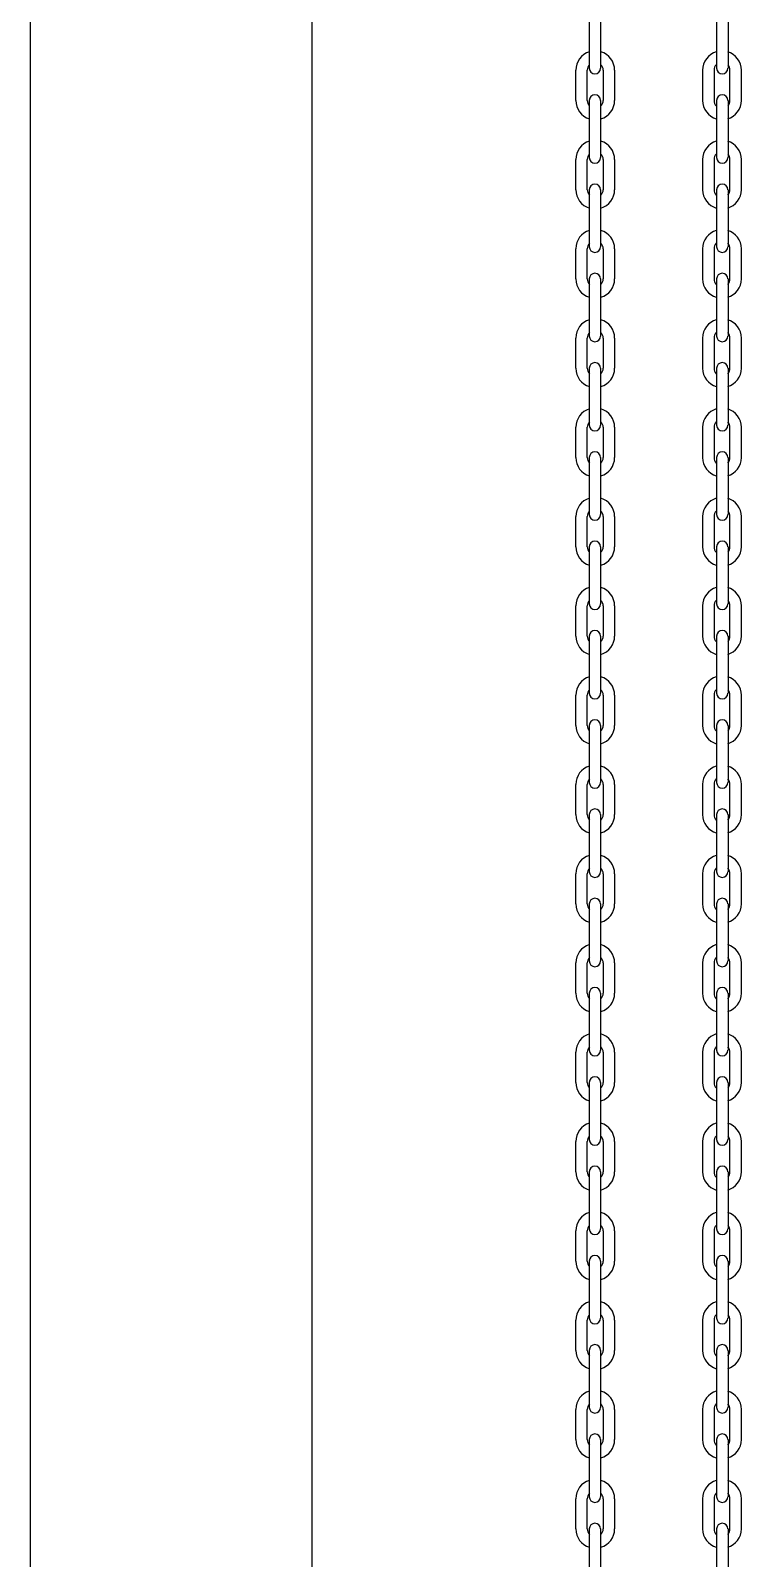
# Model space of a CAD drawing. Header units: millimetres. Extents: x 909 to 159266, y 137 to 21462.
# Drawn here: x 91008.1 to 91174.2, y 15074.4 to 15431.4 of the extents above; entities that cross this region are included whole.
import ezdxf

# ---------------------------------------------------------------- set-up
doc = ezdxf.new("R2010")
doc.units = ezdxf.units.MM
doc.header["$LTSCALE"] = 50
doc.header["$MEASUREMENT"] = 0
doc.layers.add('OHD Frame', color=2, linetype='Continuous')
doc.layers.add('OHD Track', color=4, linetype='Continuous')

msp = doc.modelspace()

# ---------------------------------------------------------------- linework, layer by layer
at = {"color": 7, "linetype": 'Continuous'}
for p, q in [((91138.62, 15435.99, 0), (91138.62, 15422.65, 0)), ((91141.29, 15435.99, 0), (91141.29, 15422.65, 0)), ((91168.37, 15435.99, 0), (91168.37, 15422.65, 0)), ((91171.04, 15435.99, 0), (91171.04, 15422.65, 0)), ((91135.49, 15415.12, 0), (91135.49, 15422.19, 0)), ((91138.16, 15415.12, 0), (91138.16, 15422.19, 0)), ((91141.89, 15422.19, 0), (91141.89, 15415.12, 0)), ((91144.56, 15422.19, 0), (91144.56, 15415.12, 0)), ((91165.1, 15422.19, 0), (91165.1, 15415.12, 0)), ((91167.77, 15422.19, 0), (91167.77, 15415.12, 0)), ((91171.5, 15415.12, 0), (91171.5, 15422.19, 0)), ((91174.17, 15415.12, 0), (91174.17, 15422.19, 0)), ((91138.62, 15415.12, 0), (91138.62, 15401.79, 0)), ((91141.29, 15415.12, 0), (91141.29, 15401.79, 0)), ((91168.37, 15415.12, 0), (91168.37, 15401.79, 0)), ((91171.04, 15415.12, 0), (91171.04, 15401.79, 0)), ((91135.49, 15394.25, 0), (91135.49, 15401.32, 0)), ((91138.16, 15394.25, 0), (91138.16, 15401.32, 0)), ((91141.89, 15401.32, 0), (91141.89, 15394.25, 0)), ((91144.56, 15401.32, 0), (91144.56, 15394.25, 0)), ((91165.1, 15401.32, 0), (91165.1, 15394.25, 0)), ((91167.77, 15401.32, 0), (91167.77, 15394.25, 0)), ((91171.5, 15394.25, 0), (91171.5, 15401.32, 0)), ((91174.17, 15394.25, 0), (91174.17, 15401.32, 0)), ((91138.62, 15394.25, 0), (91138.62, 15380.92, 0)), ((91141.29, 15394.25, 0), (91141.29, 15380.92, 0)), ((91168.37, 15394.25, 0), (91168.37, 15380.92, 0)), ((91171.04, 15394.25, 0), (91171.04, 15380.92, 0)), ((91135.49, 15373.39, 0), (91135.49, 15380.45, 0)), ((91138.16, 15373.39, 0), (91138.16, 15380.45, 0)), ((91141.89, 15380.45, 0), (91141.89, 15373.39, 0)), ((91144.56, 15380.45, 0), (91144.56, 15373.39, 0)), ((91165.1, 15380.45, 0), (91165.1, 15373.39, 0)), ((91167.77, 15380.45, 0), (91167.77, 15373.39, 0)), ((91171.5, 15373.39, 0), (91171.5, 15380.45, 0)), ((91174.17, 15373.39, 0), (91174.17, 15380.45, 0)), ((91138.62, 15373.39, 0), (91138.62, 15360.05, 0)), ((91141.29, 15373.39, 0), (91141.29, 15360.05, 0)), ((91168.37, 15373.39, 0), (91168.37, 15360.05, 0)), ((91171.04, 15373.39, 0), (91171.04, 15360.05, 0)), ((91135.49, 15352.52, 0), (91135.49, 15359.59, 0)), ((91138.16, 15352.52, 0), (91138.16, 15359.59, 0)), ((91141.89, 15359.59, 0), (91141.89, 15352.52, 0)), ((91144.56, 15359.59, 0), (91144.56, 15352.52, 0)), ((91165.1, 15359.59, 0), (91165.1, 15352.52, 0)), ((91167.77, 15359.59, 0), (91167.77, 15352.52, 0)), ((91171.5, 15352.52, 0), (91171.5, 15359.59, 0)), ((91174.17, 15352.52, 0), (91174.17, 15359.59, 0)), ((91138.62, 15352.52, 0), (91138.62, 15339.19, 0)), ((91141.29, 15352.52, 0), (91141.29, 15339.19, 0)), ((91168.37, 15352.52, 0), (91168.37, 15339.19, 0)), ((91171.04, 15352.52, 0), (91171.04, 15339.19, 0)), ((91135.49, 15331.65, 0), (91135.49, 15338.72, 0)), ((91138.16, 15331.65, 0), (91138.16, 15338.72, 0)), ((91141.89, 15338.72, 0), (91141.89, 15331.65, 0)), ((91144.56, 15338.72, 0), (91144.56, 15331.65, 0)), ((91165.1, 15338.72, 0), (91165.1, 15331.65, 0)), ((91167.77, 15338.72, 0), (91167.77, 15331.65, 0)), ((91171.5, 15331.65, 0), (91171.5, 15338.72, 0)), ((91174.17, 15331.65, 0), (91174.17, 15338.72, 0)), ((91138.62, 15331.65, 0), (91138.62, 15318.32, 0)), ((91141.29, 15331.65, 0), (91141.29, 15318.32, 0)), ((91168.37, 15331.65, 0), (91168.37, 15318.32, 0)), ((91171.04, 15331.65, 0), (91171.04, 15318.32, 0)), ((91135.49, 15310.79, 0), (91135.49, 15317.85, 0)), ((91138.16, 15310.79, 0), (91138.16, 15317.85, 0)), ((91141.89, 15317.85, 0), (91141.89, 15310.79, 0)), ((91144.56, 15317.85, 0), (91144.56, 15310.79, 0)), ((91165.1, 15317.85, 0), (91165.1, 15310.79, 0)), ((91167.77, 15317.85, 0), (91167.77, 15310.79, 0)), ((91171.5, 15310.79, 0), (91171.5, 15317.85, 0)), ((91174.17, 15310.79, 0), (91174.17, 15317.85, 0)), ((91138.62, 15310.79, 0), (91138.62, 15297.45, 0)), ((91141.29, 15310.79, 0), (91141.29, 15297.45, 0)), ((91168.37, 15310.79, 0), (91168.37, 15297.45, 0)), ((91171.04, 15310.79, 0), (91171.04, 15297.45, 0)), ((91135.49, 15289.92, 0), (91135.49, 15296.99, 0)), ((91138.16, 15289.92, 0), (91138.16, 15296.99, 0)), ((91141.89, 15296.99, 0), (91141.89, 15289.92, 0)), ((91144.56, 15296.99, 0), (91144.56, 15289.92, 0)), ((91165.1, 15296.99, 0), (91165.1, 15289.92, 0)), ((91167.77, 15296.99, 0), (91167.77, 15289.92, 0)), ((91171.5, 15289.92, 0), (91171.5, 15296.99, 0)), ((91174.17, 15289.92, 0), (91174.17, 15296.99, 0)), ((91138.62, 15289.92, 0), (91138.62, 15276.59, 0)), ((91141.29, 15289.92, 0), (91141.29, 15276.59, 0)), ((91168.37, 15289.92, 0), (91168.37, 15276.59, 0)), ((91171.04, 15289.92, 0), (91171.04, 15276.59, 0)), ((91135.49, 15269.05, 0), (91135.49, 15276.12, 0)), ((91138.16, 15269.05, 0), (91138.16, 15276.12, 0)), ((91141.89, 15276.12, 0), (91141.89, 15269.05, 0)), ((91144.56, 15276.12, 0), (91144.56, 15269.05, 0)), ((91165.1, 15276.12, 0), (91165.1, 15269.05, 0)), ((91167.77, 15276.12, 0), (91167.77, 15269.05, 0)), ((91171.5, 15269.05, 0), (91171.5, 15276.12, 0)), ((91174.17, 15269.05, 0), (91174.17, 15276.12, 0)), ((91138.62, 15269.05, 0), (91138.62, 15255.72, 0)), ((91141.29, 15269.05, 0), (91141.29, 15255.72, 0)), ((91168.37, 15269.05, 0), (91168.37, 15255.72, 0)), ((91171.04, 15269.05, 0), (91171.04, 15255.72, 0)), ((91135.49, 15248.19, 0), (91135.49, 15255.25, 0)), ((91138.16, 15248.19, 0), (91138.16, 15255.25, 0)), ((91141.89, 15255.25, 0), (91141.89, 15248.19, 0)), ((91144.56, 15255.25, 0), (91144.56, 15248.19, 0)), ((91165.1, 15255.25, 0), (91165.1, 15248.19, 0)), ((91167.77, 15255.25, 0), (91167.77, 15248.19, 0)), ((91171.5, 15248.19, 0), (91171.5, 15255.25, 0)), ((91174.17, 15248.19, 0), (91174.17, 15255.25, 0)), ((91138.62, 15248.19, 0), (91138.62, 15234.85, 0)), ((91141.29, 15248.19, 0), (91141.29, 15234.85, 0)), ((91168.37, 15248.19, 0), (91168.37, 15234.85, 0)), ((91171.04, 15248.19, 0), (91171.04, 15234.85, 0)), ((91135.49, 15227.32, 0), (91135.49, 15234.39, 0)), ((91138.16, 15227.32, 0), (91138.16, 15234.39, 0)), ((91141.89, 15234.39, 0), (91141.89, 15227.32, 0)), ((91144.56, 15234.39, 0), (91144.56, 15227.32, 0)), ((91165.1, 15234.39, 0), (91165.1, 15227.32, 0)), ((91167.77, 15234.39, 0), (91167.77, 15227.32, 0)), ((91171.5, 15227.32, 0), (91171.5, 15234.39, 0)), ((91174.17, 15227.32, 0), (91174.17, 15234.39, 0)), ((91138.62, 15227.32, 0), (91138.62, 15213.99, 0)), ((91141.29, 15227.32, 0), (91141.29, 15213.99, 0)), ((91168.37, 15227.32, 0), (91168.37, 15213.99, 0)), ((91171.04, 15227.32, 0), (91171.04, 15213.99, 0)), ((91135.49, 15206.45, 0), (91135.49, 15213.52, 0)), ((91138.16, 15206.45, 0), (91138.16, 15213.52, 0)), ((91141.89, 15213.52, 0), (91141.89, 15206.45, 0)), ((91144.56, 15213.52, 0), (91144.56, 15206.45, 0)), ((91165.1, 15213.52, 0), (91165.1, 15206.45, 0)), ((91167.77, 15213.52, 0), (91167.77, 15206.45, 0)), ((91171.5, 15206.45, 0), (91171.5, 15213.52, 0)), ((91174.17, 15206.45, 0), (91174.17, 15213.52, 0)), ((91138.62, 15206.45, 0), (91138.62, 15193.12, 0)), ((91141.29, 15206.45, 0), (91141.29, 15193.12, 0)), ((91168.37, 15206.45, 0), (91168.37, 15193.12, 0)), ((91171.04, 15206.45, 0), (91171.04, 15193.12, 0)), ((91135.49, 15185.59, 0), (91135.49, 15192.65, 0)), ((91138.16, 15185.59, 0), (91138.16, 15192.65, 0)), ((91141.89, 15192.65, 0), (91141.89, 15185.59, 0)), ((91144.56, 15192.65, 0), (91144.56, 15185.59, 0)), ((91165.1, 15192.65, 0), (91165.1, 15185.59, 0)), ((91167.77, 15192.65, 0), (91167.77, 15185.59, 0)), ((91171.5, 15185.59, 0), (91171.5, 15192.65, 0)), ((91174.17, 15185.59, 0), (91174.17, 15192.65, 0)), ((91138.62, 15185.59, 0), (91138.62, 15172.25, 0)), ((91141.29, 15185.59, 0), (91141.29, 15172.25, 0)), ((91168.37, 15185.59, 0), (91168.37, 15172.25, 0)), ((91171.04, 15185.59, 0), (91171.04, 15172.25, 0)), ((91135.49, 15164.72, 0), (91135.49, 15171.79, 0)), ((91138.16, 15164.72, 0), (91138.16, 15171.79, 0)), ((91141.89, 15171.79, 0), (91141.89, 15164.72, 0)), ((91144.56, 15171.79, 0), (91144.56, 15164.72, 0)), ((91165.1, 15171.79, 0), (91165.1, 15164.72, 0)), ((91167.77, 15171.79, 0), (91167.77, 15164.72, 0)), ((91171.5, 15164.72, 0), (91171.5, 15171.79, 0)), ((91174.17, 15164.72, 0), (91174.17, 15171.79, 0)), ((91138.62, 15164.72, 0), (91138.62, 15151.39, 0)), ((91141.29, 15164.72, 0), (91141.29, 15151.39, 0)), ((91168.37, 15164.72, 0), (91168.37, 15151.39, 0)), ((91171.04, 15164.72, 0), (91171.04, 15151.39, 0)), ((91135.49, 15143.85, 0), (91135.49, 15150.92, 0)), ((91138.16, 15143.85, 0), (91138.16, 15150.92, 0)), ((91141.89, 15150.92, 0), (91141.89, 15143.85, 0)), ((91144.56, 15150.92, 0), (91144.56, 15143.85, 0)), ((91165.1, 15150.92, 0), (91165.1, 15143.85, 0)), ((91167.77, 15150.92, 0), (91167.77, 15143.85, 0)), ((91171.5, 15143.85, 0), (91171.5, 15150.92, 0)), ((91174.17, 15143.85, 0), (91174.17, 15150.92, 0)), ((91138.62, 15143.85, 0), (91138.62, 15130.52, 0)), ((91141.29, 15143.85, 0), (91141.29, 15130.52, 0)), ((91168.37, 15143.85, 0), (91168.37, 15130.52, 0)), ((91171.04, 15143.85, 0), (91171.04, 15130.52, 0)), ((91135.49, 15122.99, 0), (91135.49, 15130.05, 0)), ((91138.16, 15122.99, 0), (91138.16, 15130.05, 0)), ((91141.89, 15130.05, 0), (91141.89, 15122.99, 0)), ((91144.56, 15130.05, 0), (91144.56, 15122.99, 0)), ((91165.1, 15130.05, 0), (91165.1, 15122.99, 0)), ((91167.77, 15130.05, 0), (91167.77, 15122.99, 0)), ((91171.5, 15122.99, 0), (91171.5, 15130.05, 0)), ((91174.17, 15122.99, 0), (91174.17, 15130.05, 0)), ((91138.62, 15122.99, 0), (91138.62, 15109.65, 0)), ((91141.29, 15122.99, 0), (91141.29, 15109.65, 0)), ((91168.37, 15122.99, 0), (91168.37, 15109.65, 0)), ((91171.04, 15122.99, 0), (91171.04, 15109.65, 0)), ((91135.49, 15102.12, 0), (91135.49, 15109.18, 0)), ((91138.16, 15102.12, 0), (91138.16, 15109.18, 0)), ((91141.89, 15109.18, 0), (91141.89, 15102.12, 0)), ((91144.56, 15109.18, 0), (91144.56, 15102.12, 0)), ((91165.1, 15109.18, 0), (91165.1, 15102.12, 0)), ((91167.77, 15109.18, 0), (91167.77, 15102.12, 0)), ((91171.5, 15102.12, 0), (91171.5, 15109.18, 0)), ((91174.17, 15102.12, 0), (91174.17, 15109.18, 0)), ((91138.62, 15102.12, 0), (91138.62, 15088.78, 0)), ((91141.29, 15102.12, 0), (91141.29, 15088.78, 0)), ((91168.37, 15102.12, 0), (91168.37, 15088.78, 0)), ((91171.04, 15102.12, 0), (91171.04, 15088.78, 0)), ((91135.49, 15081.25, 0), (91135.49, 15088.32, 0)), ((91138.16, 15081.25, 0), (91138.16, 15088.32, 0)), ((91141.89, 15088.32, 0), (91141.89, 15081.25, 0)), ((91144.56, 15088.32, 0), (91144.56, 15081.25, 0)), ((91165.1, 15088.32, 0), (91165.1, 15081.25, 0)), ((91167.77, 15088.32, 0), (91167.77, 15081.25, 0)), ((91171.5, 15081.25, 0), (91171.5, 15088.32, 0)), ((91174.17, 15081.25, 0), (91174.17, 15088.32, 0)), ((91138.62, 15081.25, 0), (91138.62, 15067.92, 0)), ((91141.29, 15081.25, 0), (91141.29, 15067.92, 0)), ((91168.37, 15081.25, 0), (91168.37, 15067.92, 0)), ((91171.04, 15081.25, 0), (91171.04, 15067.92, 0))]:
    msp.add_line(p, q, dxfattribs=at)
for centre, radius, start, end in [((91139.96, 15422.19, 0), 4.47, 106.4768, 180), ((91139.96, 15422.19, 0), 1.8, 134.9422, 180), ((91140.09, 15422.19, 0), 4.47, 0, 73.5232), ((91140.09, 15422.19, 0), 1.8, 0, 45.0578), ((91169.57, 15422.19, 0), 4.47, 106.4768, 180), ((91169.57, 15422.19, 0), 1.8, 134.9422, 180), ((91169.7, 15422.19, 0), 4.47, 0, 73.5232), ((91169.7, 15422.19, 0), 1.8, 0, 45.0578), ((91139.96, 15422.65, 0), 1.33, 180, 0), ((91169.7, 15422.65, 0), 1.33, 180, 0), ((91139.96, 15415.12, 0), 1.33, 0, 180), ((91169.7, 15415.12, 0), 1.33, 0, 180), ((91139.96, 15415.1, 0), 4.47, 180, 253.5232), ((91139.96, 15415.12, 0), 1.8, 180, 225.0578), ((91139.96, 15415.1, 0), 1.8, 180, 225.0578), ((91140.09, 15415.12, 0), 1.8, 314.9422, 0), ((91140.09, 15415.1, 0), 4.47, 286.4768, 0), ((91169.57, 15415.1, 0), 4.47, 180, 253.5232), ((91169.57, 15415.12, 0), 1.8, 180, 225.0578), ((91169.57, 15415.1, 0), 1.8, 180, 225.0578), ((91169.7, 15415.1, 0), 4.47, 286.4768, 0), ((91169.7, 15415.12, 0), 1.8, 314.9422, 0), ((91139.96, 15401.32, 0), 4.47, 106.4768, 180), ((91140.09, 15401.32, 0), 4.47, 0, 73.5232), ((91169.57, 15401.32, 0), 4.47, 106.4768, 180), ((91169.7, 15401.32, 0), 4.47, 0, 73.5232), ((91139.96, 15401.32, 0), 1.8, 134.9422, 180), ((91139.96, 15401.79, 0), 1.33, 180, 0), ((91140.09, 15401.32, 0), 1.8, 0, 45.0578), ((91169.57, 15401.32, 0), 1.8, 134.9422, 180), ((91169.7, 15401.79, 0), 1.33, 180, 0), ((91169.7, 15401.32, 0), 1.8, 0, 45.0578), ((91139.96, 15394.25, 0), 1.33, 0, 180), ((91169.7, 15394.25, 0), 1.33, 0, 180), ((91139.96, 15394.25, 0), 4.47, 180, 253.5232), ((91139.96, 15394.25, 0), 1.8, 180, 225.0578), ((91140.09, 15394.25, 0), 4.47, 286.4768, 0), ((91140.09, 15394.25, 0), 1.8, 314.9422, 0), ((91169.57, 15394.25, 0), 4.47, 180, 253.5232), ((91169.57, 15394.25, 0), 1.8, 180, 225.0578), ((91169.7, 15394.25, 0), 4.47, 286.4768, 0), ((91169.7, 15394.25, 0), 1.8, 314.9422, 0), ((91139.96, 15380.45, 0), 4.47, 106.4768, 180), ((91140.09, 15380.45, 0), 4.47, 0, 73.5232), ((91169.57, 15380.45, 0), 4.47, 106.4768, 180), ((91169.7, 15380.45, 0), 4.47, 0, 73.5232), ((91139.96, 15380.45, 0), 1.8, 134.9422, 180), ((91139.96, 15380.92, 0), 1.33, 180, 0), ((91140.09, 15380.45, 0), 1.8, 0, 45.0578), ((91169.57, 15380.45, 0), 1.8, 134.9422, 180), ((91169.7, 15380.92, 0), 1.33, 180, 0), ((91169.7, 15380.45, 0), 1.8, 0, 45.0578), ((91139.96, 15373.39, 0), 4.47, 180, 253.5232), ((91139.96, 15373.39, 0), 1.8, 180, 225.0578), ((91139.96, 15373.39, 0), 1.33, 0, 180), ((91140.09, 15373.39, 0), 4.47, 286.4768, 0), ((91140.09, 15373.39, 0), 1.8, 314.9422, 0), ((91169.57, 15373.39, 0), 4.47, 180, 253.5232), ((91169.57, 15373.39, 0), 1.8, 180, 225.0578), ((91169.7, 15373.39, 0), 1.33, 0, 180), ((91169.7, 15373.39, 0), 4.47, 286.4768, 0), ((91169.7, 15373.39, 0), 1.8, 314.9422, 0), ((91139.96, 15359.59, 0), 4.47, 106.4768, 180), ((91140.09, 15359.59, 0), 4.47, 0, 73.5232), ((91169.57, 15359.59, 0), 4.47, 106.4768, 180), ((91169.7, 15359.59, 0), 4.47, 0, 73.5232), ((91139.96, 15359.59, 0), 1.8, 134.9422, 180), ((91139.96, 15360.05, 0), 1.33, 180, 0), ((91140.09, 15359.59, 0), 1.8, 0, 45.0578), ((91169.57, 15359.59, 0), 1.8, 134.9422, 180), ((91169.7, 15360.05, 0), 1.33, 180, 0), ((91169.7, 15359.59, 0), 1.8, 0, 45.0578), ((91139.96, 15352.52, 0), 4.47, 180, 253.5232), ((91139.96, 15352.52, 0), 1.8, 180, 225.0578), ((91139.96, 15352.52, 0), 1.33, 0, 180), ((91140.09, 15352.52, 0), 4.47, 286.4768, 0), ((91140.09, 15352.52, 0), 1.8, 314.9422, 0), ((91169.57, 15352.52, 0), 4.47, 180, 253.5232), ((91169.57, 15352.52, 0), 1.8, 180, 225.0578), ((91169.7, 15352.52, 0), 1.33, 0, 180), ((91169.7, 15352.52, 0), 4.47, 286.4768, 0), ((91169.7, 15352.52, 0), 1.8, 314.9422, 0), ((91139.96, 15338.72, 0), 4.47, 106.4768, 180), ((91140.09, 15338.72, 0), 4.47, 0, 73.5232), ((91169.57, 15338.72, 0), 4.47, 106.4768, 180), ((91169.7, 15338.72, 0), 4.47, 0, 73.5232), ((91139.96, 15338.72, 0), 1.8, 134.9422, 180), ((91139.96, 15339.19, 0), 1.33, 180, 0), ((91140.09, 15338.72, 0), 1.8, 0, 45.0578), ((91169.57, 15338.72, 0), 1.8, 134.9422, 180), ((91169.7, 15339.19, 0), 1.33, 180, 0), ((91169.7, 15338.72, 0), 1.8, 0, 45.0578), ((91139.96, 15331.65, 0), 4.47, 180, 253.5232), ((91139.96, 15331.65, 0), 1.8, 180, 225.0578), ((91139.96, 15331.65, 0), 1.33, 0, 180), ((91140.09, 15331.65, 0), 4.47, 286.4768, 0), ((91140.09, 15331.65, 0), 1.8, 314.9422, 0), ((91169.57, 15331.65, 0), 4.47, 180, 253.5232), ((91169.57, 15331.65, 0), 1.8, 180, 225.0578), ((91169.7, 15331.65, 0), 1.33, 0, 180), ((91169.7, 15331.65, 0), 4.47, 286.4768, 0), ((91169.7, 15331.65, 0), 1.8, 314.9422, 0), ((91139.96, 15317.85, 0), 4.47, 106.4768, 180), ((91140.09, 15317.85, 0), 4.47, 0, 73.5232), ((91169.57, 15317.85, 0), 4.47, 106.4768, 180), ((91169.7, 15317.85, 0), 4.47, 0, 73.5232), ((91139.96, 15317.85, 0), 1.8, 134.9422, 180), ((91139.96, 15318.32, 0), 1.33, 180, 0), ((91140.09, 15317.85, 0), 1.8, 0, 45.0578), ((91169.57, 15317.85, 0), 1.8, 134.9422, 180), ((91169.7, 15318.32, 0), 1.33, 180, 0), ((91169.7, 15317.85, 0), 1.8, 0, 45.0578), ((91139.96, 15310.79, 0), 4.47, 180, 253.5232), ((91139.96, 15310.79, 0), 1.8, 180, 225.0578), ((91139.96, 15310.79, 0), 1.33, 0, 180), ((91140.09, 15310.79, 0), 4.47, 286.4768, 0), ((91140.09, 15310.79, 0), 1.8, 314.9422, 0), ((91169.57, 15310.79, 0), 4.47, 180, 253.5232), ((91169.57, 15310.79, 0), 1.8, 180, 225.0578), ((91169.7, 15310.79, 0), 1.33, 0, 180), ((91169.7, 15310.79, 0), 4.47, 286.4768, 0), ((91169.7, 15310.79, 0), 1.8, 314.9422, 0), ((91139.96, 15296.99, 0), 4.47, 106.4768, 180), ((91139.96, 15296.99, 0), 1.8, 134.9422, 180), ((91140.09, 15296.99, 0), 4.47, 0, 73.5232), ((91140.09, 15296.99, 0), 1.8, 0, 45.0578), ((91169.57, 15296.99, 0), 4.47, 106.4768, 180), ((91169.57, 15296.99, 0), 1.8, 134.9422, 180), ((91169.7, 15296.99, 0), 4.47, 0, 73.5232), ((91169.7, 15296.99, 0), 1.8, 0, 45.0578), ((91139.96, 15297.45, 0), 1.33, 180, 0), ((91169.7, 15297.45, 0), 1.33, 180, 0), ((91139.96, 15289.92, 0), 1.33, 0, 180), ((91169.7, 15289.92, 0), 1.33, 0, 180), ((91139.96, 15289.92, 0), 4.47, 180, 253.5232), ((91139.96, 15289.92, 0), 1.8, 180, 225.0578), ((91140.09, 15289.92, 0), 4.47, 286.4768, 0), ((91140.09, 15289.92, 0), 1.8, 314.9422, 0), ((91169.57, 15289.92, 0), 4.47, 180, 253.5232), ((91169.57, 15289.92, 0), 1.8, 180, 225.0578), ((91169.7, 15289.92, 0), 4.47, 286.4768, 0), ((91169.7, 15289.92, 0), 1.8, 314.9422, 0), ((91139.96, 15276.12, 0), 4.47, 106.4768, 180), ((91140.09, 15276.12, 0), 4.47, 0, 73.5232), ((91169.57, 15276.12, 0), 4.47, 106.4768, 180), ((91169.7, 15276.12, 0), 4.47, 0, 73.5232), ((91139.96, 15276.12, 0), 1.8, 134.9422, 180), ((91139.96, 15276.59, 0), 1.33, 180, 0), ((91140.09, 15276.12, 0), 1.8, 0, 45.0578), ((91169.57, 15276.12, 0), 1.8, 134.9422, 180), ((91169.7, 15276.59, 0), 1.33, 180, 0), ((91169.7, 15276.12, 0), 1.8, 0, 45.0578), ((91139.96, 15269.05, 0), 1.33, 0, 180), ((91169.7, 15269.05, 0), 1.33, 0, 180), ((91139.96, 15269.05, 0), 4.47, 180, 253.5232), ((91139.96, 15269.05, 0), 1.8, 180, 225.0578), ((91140.09, 15269.05, 0), 4.47, 286.4768, 0), ((91140.09, 15269.05, 0), 1.8, 314.9422, 0), ((91169.57, 15269.05, 0), 4.47, 180, 253.5232), ((91169.57, 15269.05, 0), 1.8, 180, 225.0578), ((91169.7, 15269.05, 0), 4.47, 286.4768, 0), ((91169.7, 15269.05, 0), 1.8, 314.9422, 0), ((91139.96, 15255.25, 0), 4.47, 106.4768, 180), ((91140.09, 15255.25, 0), 4.47, 0, 73.5232), ((91169.57, 15255.25, 0), 4.47, 106.4768, 180), ((91169.7, 15255.25, 0), 4.47, 0, 73.5232), ((91139.96, 15255.25, 0), 1.8, 134.9422, 180), ((91139.96, 15255.72, 0), 1.33, 180, 0), ((91140.09, 15255.25, 0), 1.8, 0, 45.0578), ((91169.57, 15255.25, 0), 1.8, 134.9422, 180), ((91169.7, 15255.72, 0), 1.33, 180, 0), ((91169.7, 15255.25, 0), 1.8, 0, 45.0578), ((91139.96, 15248.19, 0), 4.47, 180, 253.5232), ((91139.96, 15248.19, 0), 1.8, 180, 225.0578), ((91139.96, 15248.19, 0), 1.33, 0, 180), ((91140.09, 15248.19, 0), 4.47, 286.4768, 0), ((91140.09, 15248.19, 0), 1.8, 314.9422, 0), ((91169.57, 15248.19, 0), 4.47, 180, 253.5232), ((91169.57, 15248.19, 0), 1.8, 180, 225.0578), ((91169.7, 15248.19, 0), 1.33, 0, 180), ((91169.7, 15248.19, 0), 4.47, 286.4768, 0), ((91169.7, 15248.19, 0), 1.8, 314.9422, 0), ((91139.96, 15234.39, 0), 4.47, 106.4768, 180), ((91140.09, 15234.39, 0), 4.47, 0, 73.5232), ((91169.57, 15234.39, 0), 4.47, 106.4768, 180), ((91169.7, 15234.39, 0), 4.47, 0, 73.5232), ((91139.96, 15234.39, 0), 1.8, 134.9422, 180), ((91139.96, 15234.85, 0), 1.33, 180, 0), ((91140.09, 15234.39, 0), 1.8, 0, 45.0578), ((91169.57, 15234.39, 0), 1.8, 134.9422, 180), ((91169.7, 15234.85, 0), 1.33, 180, 0), ((91169.7, 15234.39, 0), 1.8, 0, 45.0578), ((91139.96, 15227.32, 0), 4.47, 180, 253.5232), ((91139.96, 15227.32, 0), 1.8, 180, 225.0578), ((91139.96, 15227.32, 0), 1.33, 0, 180), ((91140.09, 15227.32, 0), 4.47, 286.4768, 0), ((91140.09, 15227.32, 0), 1.8, 314.9422, 0), ((91169.57, 15227.32, 0), 4.47, 180, 253.5232), ((91169.57, 15227.32, 0), 1.8, 180, 225.0578), ((91169.7, 15227.32, 0), 1.33, 0, 180), ((91169.7, 15227.32, 0), 4.47, 286.4768, 0), ((91169.7, 15227.32, 0), 1.8, 314.9422, 0), ((91139.96, 15213.52, 0), 4.47, 106.4768, 180), ((91140.09, 15213.52, 0), 4.47, 0, 73.5232), ((91169.57, 15213.52, 0), 4.47, 106.4768, 180), ((91169.7, 15213.52, 0), 4.47, 0, 73.5232), ((91139.96, 15213.52, 0), 1.8, 134.9422, 180), ((91139.96, 15213.99, 0), 1.33, 180, 0), ((91140.09, 15213.52, 0), 1.8, 0, 45.0578), ((91169.57, 15213.52, 0), 1.8, 134.9422, 180), ((91169.7, 15213.99, 0), 1.33, 180, 0), ((91169.7, 15213.52, 0), 1.8, 0, 45.0578), ((91139.96, 15206.45, 0), 4.47, 180, 253.5232), ((91139.96, 15206.45, 0), 1.8, 180, 225.0578), ((91139.96, 15206.45, 0), 1.33, 0, 180), ((91140.09, 15206.45, 0), 4.47, 286.4768, 0), ((91140.09, 15206.45, 0), 1.8, 314.9422, 0), ((91169.57, 15206.45, 0), 4.47, 180, 253.5232), ((91169.57, 15206.45, 0), 1.8, 180, 225.0578), ((91169.7, 15206.45, 0), 1.33, 0, 180), ((91169.7, 15206.45, 0), 4.47, 286.4768, 0), ((91169.7, 15206.45, 0), 1.8, 314.9422, 0), ((91139.96, 15192.65, 0), 4.47, 106.4768, 180), ((91140.09, 15192.65, 0), 4.47, 0, 73.5232), ((91169.57, 15192.65, 0), 4.47, 106.4768, 180), ((91169.7, 15192.65, 0), 4.47, 0, 73.5232), ((91139.96, 15192.65, 0), 1.8, 134.9422, 180), ((91139.96, 15193.12, 0), 1.33, 180, 0), ((91140.09, 15192.65, 0), 1.8, 0, 45.0578), ((91169.57, 15192.65, 0), 1.8, 134.9422, 180), ((91169.7, 15193.12, 0), 1.33, 180, 0), ((91169.7, 15192.65, 0), 1.8, 0, 45.0578), ((91139.96, 15185.59, 0), 4.47, 180, 253.5232), ((91139.96, 15185.59, 0), 1.8, 180, 225.0578), ((91139.96, 15185.59, 0), 1.33, 0, 180), ((91140.09, 15185.59, 0), 4.47, 286.4768, 0), ((91140.09, 15185.59, 0), 1.8, 314.9422, 0), ((91169.57, 15185.59, 0), 4.47, 180, 253.5232), ((91169.57, 15185.59, 0), 1.8, 180, 225.0578), ((91169.7, 15185.59, 0), 1.33, 0, 180), ((91169.7, 15185.59, 0), 4.47, 286.4768, 0), ((91169.7, 15185.59, 0), 1.8, 314.9422, 0), ((91139.96, 15171.79, 0), 4.47, 106.4768, 180), ((91139.96, 15171.79, 0), 1.8, 134.9422, 180), ((91140.09, 15171.79, 0), 4.47, 0, 73.5232), ((91140.09, 15171.79, 0), 1.8, 0, 45.0578), ((91169.57, 15171.79, 0), 4.47, 106.4768, 180), ((91169.57, 15171.79, 0), 1.8, 134.9422, 180), ((91169.7, 15171.79, 0), 4.47, 0, 73.5232), ((91169.7, 15171.79, 0), 1.8, 0, 45.0578), ((91139.96, 15172.25, 0), 1.33, 180, 0), ((91169.7, 15172.25, 0), 1.33, 180, 0), ((91139.96, 15164.72, 0), 1.33, 0, 180), ((91169.7, 15164.72, 0), 1.33, 0, 180), ((91139.96, 15164.72, 0), 4.47, 180, 253.5232), ((91139.96, 15164.72, 0), 1.8, 180, 225.0578), ((91140.09, 15164.72, 0), 4.47, 286.4768, 0), ((91140.09, 15164.72, 0), 1.8, 314.9422, 0), ((91169.57, 15164.72, 0), 4.47, 180, 253.5232), ((91169.57, 15164.72, 0), 1.8, 180, 225.0578), ((91169.7, 15164.72, 0), 4.47, 286.4768, 0), ((91169.7, 15164.72, 0), 1.8, 314.9422, 0), ((91139.96, 15150.92, 0), 4.47, 106.4768, 180), ((91140.09, 15150.92, 0), 4.47, 0, 73.5232), ((91169.57, 15150.92, 0), 4.47, 106.4768, 180), ((91169.7, 15150.92, 0), 4.47, 0, 73.5232), ((91139.96, 15150.92, 0), 1.8, 134.9422, 180), ((91140.09, 15150.92, 0), 1.8, 0, 45.0578), ((91169.57, 15150.92, 0), 1.8, 134.9422, 180), ((91169.7, 15150.92, 0), 1.8, 0, 45.0578), ((91139.96, 15151.39, 0), 1.33, 180, 0), ((91169.7, 15151.39, 0), 1.33, 180, 0), ((91139.96, 15143.85, 0), 1.33, 0, 180), ((91169.7, 15143.85, 0), 1.33, 0, 180), ((91139.96, 15143.83, 0), 4.47, 180, 253.5232), ((91139.96, 15143.85, 0), 1.8, 180, 225.0578), ((91139.96, 15143.83, 0), 1.8, 180, 225.0578), ((91140.09, 15143.85, 0), 1.8, 314.9422, 0), ((91140.09, 15143.83, 0), 4.47, 286.4768, 0), ((91169.57, 15143.83, 0), 4.47, 180, 253.5232), ((91169.57, 15143.85, 0), 1.8, 180, 225.0578), ((91169.57, 15143.83, 0), 1.8, 180, 225.0578), ((91169.7, 15143.83, 0), 4.47, 286.4768, 0), ((91169.7, 15143.85, 0), 1.8, 314.9422, 0), ((91139.96, 15130.05, 0), 4.47, 106.4768, 180), ((91140.09, 15130.05, 0), 4.47, 0, 73.5232), ((91169.57, 15130.05, 0), 4.47, 106.4768, 180), ((91169.7, 15130.05, 0), 4.47, 0, 73.5232), ((91139.96, 15130.05, 0), 1.8, 134.9422, 180), ((91139.96, 15130.52, 0), 1.33, 180, 0), ((91140.09, 15130.05, 0), 1.8, 0, 45.0578), ((91169.57, 15130.05, 0), 1.8, 134.9422, 180), ((91169.7, 15130.52, 0), 1.33, 180, 0), ((91169.7, 15130.05, 0), 1.8, 0, 45.0578), ((91139.96, 15122.99, 0), 1.33, 0, 180), ((91169.7, 15122.99, 0), 1.33, 0, 180), ((91139.96, 15122.99, 0), 4.47, 180, 253.5232), ((91139.96, 15122.99, 0), 1.8, 180, 225.0578), ((91140.09, 15122.99, 0), 4.47, 286.4768, 0), ((91140.09, 15122.99, 0), 1.8, 314.9422, 0), ((91169.57, 15122.99, 0), 4.47, 180, 253.5232), ((91169.57, 15122.99, 0), 1.8, 180, 225.0578), ((91169.7, 15122.99, 0), 4.47, 286.4768, 0), ((91169.7, 15122.99, 0), 1.8, 314.9422, 0), ((91139.96, 15109.18, 0), 4.47, 106.4768, 180), ((91140.09, 15109.18, 0), 4.47, 0, 73.5232), ((91169.57, 15109.18, 0), 4.47, 106.4768, 180), ((91169.7, 15109.18, 0), 4.47, 0, 73.5232), ((91139.96, 15109.18, 0), 1.8, 134.9422, 180), ((91139.96, 15109.65, 0), 1.33, 180, 0), ((91140.09, 15109.18, 0), 1.8, 0, 45.0578), ((91169.57, 15109.18, 0), 1.8, 134.9422, 180), ((91169.7, 15109.65, 0), 1.33, 180, 0), ((91169.7, 15109.18, 0), 1.8, 0, 45.0578), ((91139.96, 15102.12, 0), 4.47, 180, 253.5232), ((91139.96, 15102.12, 0), 1.8, 180, 225.0578), ((91139.96, 15102.12, 0), 1.33, 0, 180), ((91140.09, 15102.12, 0), 4.47, 286.4768, 0), ((91140.09, 15102.12, 0), 1.8, 314.9422, 0), ((91169.57, 15102.12, 0), 4.47, 180, 253.5232), ((91169.57, 15102.12, 0), 1.8, 180, 225.0578), ((91169.7, 15102.12, 0), 1.33, 0, 180), ((91169.7, 15102.12, 0), 4.47, 286.4768, 0), ((91169.7, 15102.12, 0), 1.8, 314.9422, 0), ((91139.96, 15088.32, 0), 4.47, 106.4768, 180), ((91140.09, 15088.32, 0), 4.47, 0, 73.5232), ((91169.57, 15088.32, 0), 4.47, 106.4768, 180), ((91169.7, 15088.32, 0), 4.47, 0, 73.5232), ((91139.96, 15088.32, 0), 1.8, 134.9422, 180), ((91139.96, 15088.78, 0), 1.33, 180, 0), ((91140.09, 15088.32, 0), 1.8, 0, 45.0578), ((91169.57, 15088.32, 0), 1.8, 134.9422, 180), ((91169.7, 15088.78, 0), 1.33, 180, 0), ((91169.7, 15088.32, 0), 1.8, 0, 45.0578), ((91139.96, 15081.25, 0), 4.47, 180, 253.5232), ((91139.96, 15081.25, 0), 1.8, 180, 225.0578), ((91139.96, 15081.25, 0), 1.33, 0, 180), ((91140.09, 15081.25, 0), 4.47, 286.4768, 0), ((91140.09, 15081.25, 0), 1.8, 314.9422, 0), ((91169.57, 15081.25, 0), 4.47, 180, 253.5232), ((91169.57, 15081.25, 0), 1.8, 180, 225.0578), ((91169.7, 15081.25, 0), 1.33, 0, 180), ((91169.7, 15081.25, 0), 4.47, 286.4768, 0), ((91169.7, 15081.25, 0), 1.8, 314.9422, 0)]:
    msp.add_arc(centre, radius, start, end, dxfattribs=at)
at = {"layer": 'OHD Frame'}
msp.add_line((91073.84, 18361.2, 0), (91073.84, 10886.2, 0), dxfattribs=at)
at = {"layer": 'OHD Track'}
msp.add_line((91008.14, 10886.2, 0), (91008.14, 18092.54, 0), dxfattribs=at)

doc.saveas('drawing.dxf')
